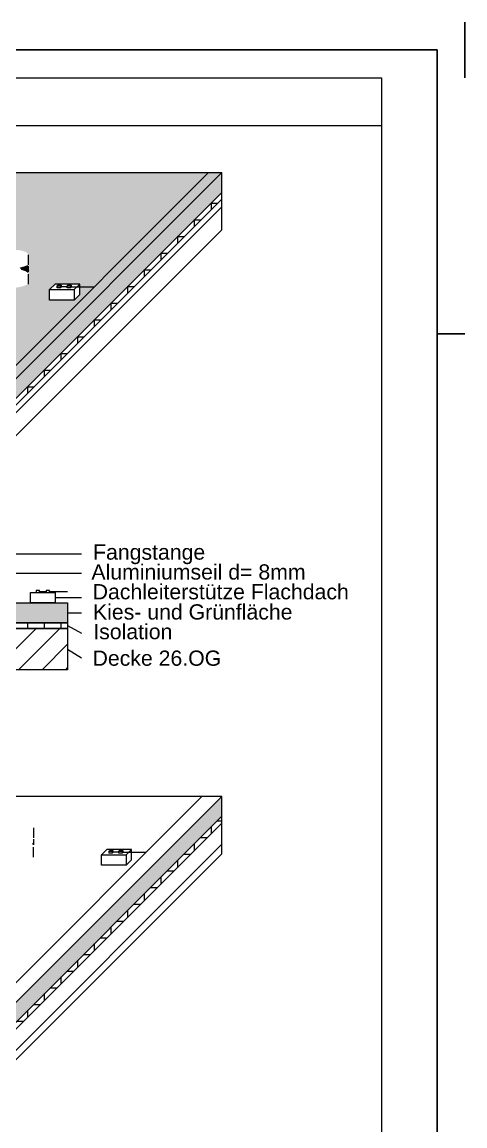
# Model space of a CAD drawing. Extents: x -1132 to 613, y -179 to 712.
# Drawn here: x 533 to 612.6, y 272.2 to 470.5 of the extents above; entities that cross this region are included whole.
import ezdxf

# ---------------------------------------------------------------- set-up
doc = ezdxf.new("R2010")
doc.units = 0
doc.layers.get('0').update_dxf_attribs({"lineweight": 13})
for name, color, linetype, lineweight, true_color in [('Boden 8.OG', 7, 'Continuous', 13, 0xc0c0c0), ('Bodenplatten', 9, 'Continuous', 13, 0x808080), ('EL01_WAN_Fangleitungen bestehend Kün', 1, 'Continuous', 13, 0xff0000), ('EL01_WAN_Geometrie', 3, 'Continuous', 13, 0x00ff00), ('EL01_WAN_Geometrie-A0GYANLHE9', 3, 'Continuous', 13, 0x00ff00), ('EL01_WAN_Pfeil', 1, 'Continuous', 13, 0xff0000), ('EL01_WAN_Text-A0GYANLIE9', 2, 'Continuous', 13, 0xffff00), ('Erde Kies Gestein', 9, 'Continuous', 13, 0x808080), ('Isolation Boden 8.OG', 7, 'Continuous', 13, 0x00e500)]:
    doc.layers.add(name, color=color, linetype=linetype, lineweight=lineweight, true_color=true_color)
doc.layers.add('EL01_WAN_Dachleiterstütze', color=7, linetype='Continuous', lineweight=13)
doc.layers.add('EL01_WAN_Text', color=7, linetype='Continuous', lineweight=13)
doc.styles.get("Standard").update_dxf_attribs({"font": 'arial.ttf'})

# ---------------------------------------------------------------- blocks, each defined once
blk = doc.blocks.new('Polygon-A0ULN87ZQT', base_point=(415.58, 394.08))
at = {"color": 0, "linetype": 'ByBlock', "lineweight": -2, "ltscale": 0.13}
for p, q in [((523.01, 397.63), (568.86, 443.48)), ((568.86, 439.93), (568.86, 443.48)), ((523.01, 394.08), (568.86, 439.93))]:
    blk.add_line(p, q, dxfattribs=at)
blk = doc.blocks.new('Polygon-A0ULN885QT', base_point=(537.92, 420.59))
at = {"color": 0, "linetype": 'ByBlock', "lineweight": -2, "ltscale": 0.13}
for p, q in [((537.92, 420.59), (537.92, 422.47)), ((537.92, 422.47), (542.37, 422.47)), ((542.37, 420.59), (537.92, 420.59)), ((542.37, 422.47), (542.37, 420.59))]:
    blk.add_line(p, q, dxfattribs=at)
blk = doc.blocks.new('Polygon-A0ULN88FQT', base_point=(415.58, 281.97))
at = {"color": 0, "linetype": 'ByBlock', "lineweight": -2, "ltscale": 0.13}
for p, q in [((523.01, 285.53), (568.86, 331.38)), ((568.86, 327.83), (568.86, 331.38)), ((523.01, 281.97), (568.86, 327.83))]:
    blk.add_line(p, q, dxfattribs=at)
blk = doc.blocks.new('Polygon-A0ULN88JQT', base_point=(541.07, 422.78))
at = {"color": 0, "linetype": 'ByBlock', "lineweight": -2, "ltscale": 0.13}
for p, q in [((541.07, 423.14), (541.67, 423.14)), ((541.07, 422.78), (541.07, 423.14)), ((541.67, 422.78), (541.07, 422.78)), ((541.67, 423.14), (541.67, 422.78))]:
    blk.add_line(p, q, dxfattribs=at)
blk = doc.blocks.new('Polygon-A0ULN895QT', base_point=(415.58, 387.34))
at = {"color": 0, "linetype": 'ByBlock', "lineweight": -2, "ltscale": 0.13}
for p, q in [((568.86, 438.71), (523.01, 392.86)), ((568.86, 433.19), (568.86, 438.71)), ((523.01, 387.34), (568.86, 433.19))]:
    blk.add_line(p, q, dxfattribs=at)
blk = doc.blocks.new('Polygon-A0ULN89NQT', base_point=(548.61, 321.2))
at = {"color": 0, "linetype": 'ByBlock', "lineweight": -2, "ltscale": 0.13}
for p, q in [((548.61, 321.56), (549.2, 321.56)), ((548.61, 321.2), (548.61, 321.56)), ((549.2, 321.56), (549.2, 321.2)), ((549.2, 321.2), (548.61, 321.2))]:
    blk.add_line(p, q, dxfattribs=at)
blk = doc.blocks.new('Schraffur-A0ULN89TQT', base_point=(415.58, 281.97))
at = {"linetype": 'ByBlock', "lineweight": -2, "ltscale": 0.13}
blk.add_hatch(color=0, dxfattribs=at).paths.add_polyline_path([(415.58, 285.53), (523.01, 285.53), (568.86, 331.38), (568.86, 327.83), (523.01, 281.97), (415.58, 281.97)])
blk = doc.blocks.new('Schraffur-A0ULN89XQT', base_point=(415.58, 354.16))
at = {"color": 0, "lineweight": -2}
for p, q in [((528.1, 354.16), (535.53, 361.58)), ((532.35, 354.16), (539.77, 361.58)), ((536.59, 354.16), (541.16, 358.73)), ((540.83, 354.16), (541.16, 354.48))]:
    blk.add_line(p, q, dxfattribs=at)
blk = doc.blocks.new('Polygon-A0ULN8A5QT', base_point=(537.31, 368.04))
at = {"color": 0, "linetype": 'ByBlock', "lineweight": -2, "ltscale": 0.13}
for p, q in [((537.9, 368.41), (537.31, 368.41)), ((537.31, 368.41), (537.31, 368.04)), ((537.31, 368.04), (537.9, 368.04)), ((537.9, 368.04), (537.9, 368.41))]:
    blk.add_line(p, q, dxfattribs=at)
blk = doc.blocks.new('Polygon-A0ULN8A9QT', base_point=(407.58, 227.98))
at = {"color": 0, "linetype": 'ByBlock', "lineweight": -2, "ltscale": 0.13}
for p, q in [((407.58, 460.53), (597.58, 460.53)), ((597.58, 460.53), (597.58, 227.98))]:
    blk.add_line(p, q, dxfattribs=at)
blk = doc.blocks.new('Polygon-A0ULN8AJQT', base_point=(415.58, 354.16))
at = {"color": 0, "linetype": 'ByBlock', "lineweight": -2, "ltscale": 0.13}
for p, q in [((415.58, 361.58), (541.16, 361.58)), ((541.16, 361.58), (541.16, 354.16)), ((541.16, 354.16), (415.58, 354.16))]:
    blk.add_line(p, q, dxfattribs=at)
blk = doc.blocks.new('Polygon-A0ULN8APQT', base_point=(415.58, 397.63))
at = {"color": 0, "linetype": 'ByBlock', "lineweight": -2, "ltscale": 0.13}
for p, q in [((461.43, 443.48), (568.86, 443.48)), ((568.86, 443.48), (523.01, 397.63))]:
    blk.add_line(p, q, dxfattribs=at)
blk = doc.blocks.new('Polygon-A0ULN8B7QT', base_point=(415.58, 275.24))
at = {"color": 0, "linetype": 'ByBlock', "lineweight": -2, "ltscale": 0.13}
for p, q in [((568.86, 326.6), (523.01, 280.75)), ((568.86, 321.09), (568.86, 326.6)), ((523.01, 275.24), (568.86, 321.09))]:
    blk.add_line(p, q, dxfattribs=at)
blk = doc.blocks.new('Polygon-A0ULN8BRQT', base_point=(534.49, 366.17))
at = {"color": 0, "linetype": 'ByBlock', "lineweight": -2, "ltscale": 0.13}
for p, q in [((534.49, 366.17), (534.49, 368.04)), ((534.49, 368.04), (538.93, 368.04)), ((538.93, 368.04), (538.93, 366.17)), ((538.93, 366.17), (534.49, 366.17))]:
    blk.add_line(p, q, dxfattribs=at)
blk = doc.blocks.new('Polygon-A0ULN8BVQT', base_point=(415.58, 362.61))
at = {"color": 0, "linetype": 'ByBlock', "lineweight": -2, "ltscale": 0.13}
for p, q in [((415.58, 366.17), (541.16, 366.17)), ((541.16, 366.17), (541.16, 362.61)), ((541.16, 362.61), (415.58, 362.61))]:
    blk.add_line(p, q, dxfattribs=at)
blk = doc.blocks.new('Schraffur-A0ULN8CDQT', base_point=(417, 361.58))
at = {"color": 0, "lineweight": -2}
for p, q in [((534, 361.58), (534, 362.61)), ((537, 361.58), (537, 362.61)), ((540, 361.58), (540, 362.61))]:
    blk.add_line(p, q, dxfattribs=at)
blk = doc.blocks.new('Schraffur-A0ULN8CVQT', base_point=(415.58, 387.34))
at = {"color": 0, "lineweight": -2}
blk.add_line((518.86, 387.34), (568.86, 437.34), dxfattribs=at)
blk = doc.blocks.new('Polygon-A0ULN8CZQT', base_point=(550.4, 321.2))
at = {"color": 0, "linetype": 'ByBlock', "lineweight": -2, "ltscale": 0.13}
for p, q in [((550.4, 321.56), (550.99, 321.56)), ((550.4, 321.2), (550.4, 321.56)), ((550.99, 321.56), (550.99, 321.2)), ((550.99, 321.2), (550.4, 321.2))]:
    blk.add_line(p, q, dxfattribs=at)
blk = doc.blocks.new('Polygon-A0ULN8D5QT', base_point=(415.58, 392.86))
at = {"color": 0, "linetype": 'ByBlock', "lineweight": -2, "ltscale": 0.13}
for p, q in [((568.86, 439.93), (523.01, 394.08)), ((523.01, 392.86), (568.86, 438.71)), ((568.86, 438.71), (568.86, 439.93))]:
    blk.add_line(p, q, dxfattribs=at)
blk = doc.blocks.new('Schraffur-A0ULN8DHQT', base_point=(415.58, 394.08))
at = {"linetype": 'ByBlock', "lineweight": -2, "ltscale": 0.13}
blk.add_hatch(color=0, dxfattribs=at).paths.add_polyline_path([(415.58, 397.63), (523.01, 397.63), (568.86, 443.48), (568.86, 439.93), (523.01, 394.08), (415.58, 394.08)])
blk = doc.blocks.new('Schraffur-A0ULN8DLQT', base_point=(417, 280.75))
at = {"color": 0, "lineweight": -2}
for p, q in [((567, 324.74), (567, 325.96)), ((568.04, 327), (568.86, 327)), ((565.04, 324), (566.26, 324)), ((564, 321.74), (564, 322.96)), ((561, 318.74), (561, 319.96)), ((562.04, 321), (563.26, 321)), ((559.04, 318), (560.26, 318)), ((558, 315.74), (558, 316.96)), ((555, 312.74), (555, 313.96)), ((556.04, 315), (557.26, 315)), ((553.04, 312), (554.26, 312)), ((552, 309.74), (552, 310.96)), ((549, 306.74), (549, 307.96)), ((550.04, 309), (551.26, 309)), ((547.04, 306), (548.26, 306)), ((546, 303.74), (546, 304.96)), ((543, 300.74), (543, 301.96)), ((544.04, 303), (545.26, 303)), ((541.04, 300), (542.26, 300)), ((540, 297.74), (540, 298.96)), ((537, 294.74), (537, 295.96)), ((538.04, 297), (539.26, 297)), ((535.04, 294), (536.26, 294)), ((534, 291.74), (534, 292.96)), ((532.04, 291), (533.26, 291))]:
    blk.add_line(p, q, dxfattribs=at)
blk = doc.blocks.new('Polygon-A0ULN8E7QT', base_point=(547.24, 319.01))
at = {"color": 0, "linetype": 'ByBlock', "lineweight": -2, "ltscale": 0.13}
for p, q in [((547.24, 319.01), (547.24, 320.89)), ((547.24, 320.89), (551.69, 320.89)), ((551.69, 320.89), (551.69, 319.01)), ((551.69, 319.01), (547.24, 319.01))]:
    blk.add_line(p, q, dxfattribs=at)
blk = doc.blocks.new('Polygon-A0ULN8EBQT', base_point=(415.58, 280.75))
at = {"color": 0, "linetype": 'ByBlock', "lineweight": -2, "ltscale": 0.13}
for p, q in [((568.86, 327.83), (523.01, 281.97)), ((568.86, 326.6), (568.86, 327.83)), ((523.01, 280.75), (568.86, 326.6))]:
    blk.add_line(p, q, dxfattribs=at)
blk = doc.blocks.new('Polygon-A0ULN8ETQT', base_point=(539.28, 422.78))
at = {"color": 0, "linetype": 'ByBlock', "lineweight": -2, "ltscale": 0.13}
for p, q in [((539.28, 423.14), (539.88, 423.14)), ((539.28, 422.78), (539.28, 423.14)), ((539.88, 422.78), (539.28, 422.78)), ((539.88, 423.14), (539.88, 422.78))]:
    blk.add_line(p, q, dxfattribs=at)
blk = doc.blocks.new('Polygon-A0ULN8EXQT', base_point=(415.58, 361.58))
at = {"color": 0, "linetype": 'ByBlock', "lineweight": -2, "ltscale": 0.13}
for p, q in [((415.58, 362.61), (541.16, 362.61)), ((541.16, 361.58), (415.58, 361.58)), ((541.16, 362.61), (541.16, 361.58))]:
    blk.add_line(p, q, dxfattribs=at)
blk = doc.blocks.new('Polygon-A0ULN8F7QT', base_point=(535.52, 368.04))
at = {"color": 0, "linetype": 'ByBlock', "lineweight": -2, "ltscale": 0.13}
for p, q in [((536.11, 368.41), (535.52, 368.41)), ((535.52, 368.41), (535.52, 368.04)), ((535.52, 368.04), (536.11, 368.04)), ((536.11, 368.04), (536.11, 368.41))]:
    blk.add_line(p, q, dxfattribs=at)
blk = doc.blocks.new('Schraffur-A0ULN8FHQT', base_point=(415.58, 392.86))
at = {"color": 0, "lineweight": -2}
for p, q in [((566.94, 438), (568.16, 438)), ((567, 436.84), (567, 438.06)), ((563.94, 435), (565.16, 435)), ((564, 433.84), (564, 435.06)), ((560.94, 432), (562.16, 432)), ((561, 430.84), (561, 432.06)), ((557.94, 429), (559.16, 429)), ((558, 427.84), (558, 429.06)), ((554.94, 426), (556.16, 426)), ((555, 424.84), (555, 426.06)), ((551.94, 423), (553.16, 423)), ((552, 421.84), (552, 423.06)), ((548.94, 420), (550.16, 420)), ((549, 418.84), (549, 420.06)), ((545.94, 417), (547.16, 417)), ((546, 415.84), (546, 417.06)), ((542.94, 414), (544.16, 414)), ((543, 412.84), (543, 414.06)), ((539.94, 411), (541.16, 411)), ((540, 409.84), (540, 411.06)), ((536.94, 408), (538.16, 408)), ((537, 406.84), (537, 408.06)), ((533.94, 405), (535.16, 405)), ((534, 403.84), (534, 405.06))]:
    blk.add_line(p, q, dxfattribs=at)
blk = doc.blocks.new('Schraffur-A0ULN8FPQT', base_point=(415.58, 275.24))
at = {"color": 0, "lineweight": -2}
blk.add_line((521.31, 275.24), (568.86, 322.79), dxfattribs=at)
blk = doc.blocks.new('Schraffur-A0ULN8GFQT', base_point=(415.58, 397.63))
at = {"color": 0, "linetype": 'ByBlock', "lineweight": -2, "ltscale": 0.13}
for points in [[(568.86, 443.48), (466.03, 441.82), (461.43, 443.48)], [(568.86, 443.48), (466.13, 441.82), (466.03, 441.82)], [(568.86, 443.48), (466.21, 441.81), (466.13, 441.82)], [(568.86, 443.48), (466.27, 441.8), (466.21, 441.81)], [(568.86, 443.48), (466.31, 441.79), (466.27, 441.8)], [(568.86, 443.48), (466.35, 441.78), (466.31, 441.79)], [(568.86, 443.48), (466.38, 441.77), (466.35, 441.78)], [(568.86, 443.48), (466.41, 441.76), (466.38, 441.77)], [(568.86, 443.48), (466.44, 441.74), (466.41, 441.76)], [(568.86, 443.48), (466.45, 441.73), (466.44, 441.74)], [(568.86, 443.48), (466.47, 441.72), (466.45, 441.73)], [(568.86, 443.48), (466.48, 441.72), (466.47, 441.72)], [(568.86, 443.48), (466.49, 441.7), (466.48, 441.71)], [(568.86, 443.48), (466.48, 441.71), (466.48, 441.72)], [(568.86, 443.48), (466.5, 441.69), (466.49, 441.7)], [(568.86, 443.48), (525.32, 441.82), (466.5, 441.67)], [(568.86, 443.48), (466.5, 441.67), (466.5, 441.67)], [(568.86, 443.48), (466.5, 441.67), (466.5, 441.68)], [(568.86, 443.48), (466.5, 441.68), (466.5, 441.69)], [(568.86, 443.48), (523.01, 397.63), (542.37, 420.59)], [(568.86, 443.48), (525.39, 441.82), (525.32, 441.82)], [(568.86, 443.48), (525.44, 441.82), (525.39, 441.82)], [(568.86, 443.48), (525.49, 441.82), (525.44, 441.82)], [(568.86, 443.48), (525.54, 441.81), (525.49, 441.82)], [(568.86, 443.48), (525.58, 441.8), (525.54, 441.81)], [(568.86, 443.48), (525.64, 441.79), (525.58, 441.8)], [(568.86, 443.48), (525.69, 441.78), (525.64, 441.79)], [(568.86, 443.48), (525.75, 441.76), (525.69, 441.78)], [(568.86, 443.48), (525.8, 441.74), (525.75, 441.76)], [(568.86, 443.48), (525.82, 441.72), (525.8, 441.74)], [(568.86, 443.48), (525.85, 441.69), (525.82, 441.72)], [(568.86, 443.48), (528.61, 429.32), (525.85, 430.22)], [(568.86, 443.48), (525.85, 430.22), (525.85, 430.54)], [(568.86, 443.48), (525.85, 430.54), (525.85, 438.47)], [(568.86, 443.48), (525.85, 438.47), (525.85, 441.67)], [(568.86, 443.48), (525.85, 441.67), (525.85, 441.68)], [(568.86, 443.48), (525.85, 441.68), (525.85, 441.69)], [(568.86, 443.48), (528.95, 429.43), (528.61, 429.32)], [(568.86, 443.48), (529.32, 429.52), (528.95, 429.43)], [(568.86, 443.48), (530.9, 429.98), (529.32, 429.52)], [(568.86, 443.48), (530.92, 429.99), (530.9, 429.98)], [(568.86, 443.48), (530.93, 429.99), (530.92, 429.99)], [(568.86, 443.48), (530.95, 429.99), (530.93, 429.99)], [(568.86, 443.48), (530.96, 429.99), (530.95, 429.99)], [(568.86, 443.48), (530.97, 429.99), (530.96, 429.99)], [(568.86, 443.48), (530.98, 429.99), (530.97, 429.99)], [(568.86, 443.48), (531, 429.99), (530.98, 429.99)], [(568.86, 443.48), (531.01, 429.99), (531, 429.99)], [(568.86, 443.48), (531.03, 429.98), (531.01, 429.99)], [(568.86, 443.48), (531.05, 429.98), (531.03, 429.98)], [(568.86, 443.48), (531.06, 429.97), (531.05, 429.98)], [(568.86, 443.48), (531.07, 429.97), (531.06, 429.97)], [(568.86, 443.48), (531.36, 429.65), (531.07, 429.65)], [(568.86, 443.48), (531.07, 429.65), (531.07, 429.96)], [(568.86, 443.48), (531.07, 429.96), (531.07, 429.96)], [(568.86, 443.48), (531.07, 429.96), (531.07, 429.97)], [(568.86, 443.48), (531.65, 429.63), (531.36, 429.65)], [(568.86, 443.48), (531.95, 429.6), (531.65, 429.63)], [(568.86, 443.48), (532.28, 429.56), (531.95, 429.6)], [(568.86, 443.48), (532.5, 429.53), (532.28, 429.56)], [(568.86, 443.48), (532.65, 429.51), (532.5, 429.53)], [(568.86, 443.48), (532.82, 429.47), (532.65, 429.51)], [(568.86, 443.48), (532.98, 429.43), (532.82, 429.47)], [(568.86, 443.48), (533.16, 429.39), (532.98, 429.43)], [(568.86, 443.48), (533.31, 429.34), (533.16, 429.39)], [(568.86, 443.48), (533.48, 429.27), (533.31, 429.34)], [(568.86, 443.48), (533.64, 429.2), (533.48, 429.27)], [(568.86, 443.48), (533.74, 429.14), (533.64, 429.2)], [(568.86, 443.48), (533.9, 429.03), (533.74, 429.14)], [(568.86, 443.48), (533.98, 428.95), (533.9, 429.03)], [(568.86, 443.48), (534.02, 428.88), (533.98, 428.95)], [(568.86, 443.48), (534.05, 428.82), (534.02, 428.88)], [(568.86, 443.48), (534.06, 428.76), (534.05, 428.82)], [(568.86, 443.48), (538.9, 423.45), (534.06, 426.89)], [(568.86, 443.48), (534.06, 426.89), (534.06, 428.73)], [(568.86, 443.48), (534.06, 428.73), (534.06, 428.76)], [(568.86, 443.48), (543.35, 423.45), (538.9, 423.45)], [(568.86, 443.48), (542.37, 420.59), (543.35, 421.58)], [(568.86, 443.48), (543.35, 421.58), (543.35, 423.45)], [(533.08, 426.54), (532.87, 426), (532.54, 426.39)], [(533.13, 425.92), (533.08, 426.54), (532.87, 426)], [(533.58, 426.7), (533.13, 425.92), (533.08, 426.54)], [(533.38, 425.84), (533.58, 426.7), (533.13, 425.92)], [(533.63, 425.73), (533.38, 425.84), (533.58, 426.7)], [(534.06, 426.89), (533.63, 425.73), (533.58, 426.7)], [(534.06, 426.89), (533.8, 425.63), (533.63, 425.73)], [(534.06, 426.89), (533.96, 425.5), (533.8, 425.63)], [(534.06, 426.89), (534.04, 425.38), (533.96, 425.5)], [(534.06, 426.89), (534.06, 425.26), (534.04, 425.38)], [(537.92, 420.59), (534.06, 423.42), (534.06, 426.89)], [(537.92, 420.59), (534.06, 426.89), (537.92, 422.47)], [(534.06, 426.89), (534.06, 423.42), (534.06, 425.26)], [(534.06, 426.89), (538.9, 423.45), (537.92, 422.47)], [(537.92, 420.59), (528.48, 422.23), (529.07, 423.01)], [(537.92, 420.59), (529.07, 423.01), (529.63, 422.89)], [(537.92, 420.59), (529.63, 422.89), (530.07, 422.82)], [(537.92, 420.59), (530.07, 422.82), (530.84, 422.75)], [(537.92, 420.59), (530.84, 422.75), (531.41, 422.77)], [(537.92, 420.59), (531.41, 422.77), (531.98, 422.83)], [(537.92, 420.59), (531.98, 422.83), (532.61, 422.94)], [(537.92, 420.59), (532.61, 422.94), (533.42, 423.16)], [(537.92, 420.59), (533.42, 423.16), (534.06, 423.42)], [(523.01, 397.63), (526.8, 418.23), (542.37, 420.59)], [(526.8, 418.23), (542.37, 420.59), (527.55, 418.41)], [(542.37, 420.59), (527.55, 418.41), (528.48, 418.76)], [(537.92, 420.59), (528.48, 418.76), (528.48, 422.23)], [(537.92, 420.59), (542.37, 420.59), (528.48, 418.76)]]:
    blk.add_solid(points, dxfattribs=at)
blk = doc.blocks.new('Schraffur-A0ULN8GTQT', base_point=(415.58, 362.61))
at = {"color": 0, "linetype": 'ByBlock', "lineweight": -2, "ltscale": 0.13}
blk.add_solid([(541.16, 362.61), (415.58, 362.61), (541.16, 366.17), (415.58, 366.17)], dxfattribs=at)

msp = doc.modelspace()

# ---------------------------------------------------------------- linework, layer by layer
at = {"color": 0, "linetype": 'ByBlock', "lineweight": -2, "ltscale": 0.13}
for p, q in [((612.58, 470.53), (612.58, 460.53)), ((607.58, 465.53), (-1132.42, 465.53)), ((607.58, -174.47), (607.58, 465.53)), ((607.58, 414.53), (612.58, 414.53))]:
    msp.add_line(p, q, dxfattribs=at)
at = {"layer": 'Bodenplatten', "ltscale": 0.13}
for p, q in [((534.06, 428.73), (534.06, 426.89)), ((534.06, 425.26), (534.06, 423.42)), ((535.01, 325.76), (535.01, 323.92)), ((535, 322.29), (535, 320.45))]:
    msp.add_line(p, q, dxfattribs=at)
at = {"layer": 'EL01_WAN_Dachleiterstütze', "ltscale": 0.13}
for p, q in [((537.92, 422.47), (538.9, 423.45)), ((543.35, 423.45), (538.9, 423.45)), ((539.28, 423.14), (539.4, 423.26)), ((539.4, 423.26), (539.99, 423.26)), ((539.88, 423.14), (539.99, 423.26)), ((539.88, 422.78), (539.99, 422.89)), ((539.99, 423.26), (539.99, 422.89)), ((541.07, 423.14), (541.19, 423.26)), ((541.19, 423.26), (541.78, 423.26)), ((541.67, 423.14), (541.78, 423.26)), ((541.67, 422.78), (541.78, 422.89)), ((541.78, 423.26), (541.78, 422.89)), ((542.37, 422.47), (543.35, 423.45)), ((543.35, 421.58), (543.35, 423.45)), ((542.37, 420.59), (543.35, 421.58)), ((547.24, 320.89), (548.23, 321.87)), ((552.67, 321.87), (548.23, 321.87)), ((548.61, 321.56), (548.72, 321.67)), ((548.72, 321.67), (549.32, 321.67)), ((549.2, 321.56), (549.32, 321.67)), ((549.32, 321.67), (549.32, 321.31)), ((550.4, 321.56), (550.51, 321.67)), ((550.51, 321.67), (551.11, 321.67)), ((550.99, 321.56), (551.11, 321.67)), ((551.11, 321.67), (551.11, 321.31)), ((551.69, 320.89), (552.67, 321.87)), ((552.67, 319.99), (552.67, 321.87)), ((549.2, 321.2), (549.32, 321.31)), ((550.99, 321.2), (551.11, 321.31)), ((551.69, 319.01), (552.67, 319.99))]:
    msp.add_line(p, q, dxfattribs=at)
at = {"layer": 'EL01_WAN_Fangleitungen bestehend Kün', "ltscale": 0.13}
for p, q in [((520.63, 397.63), (566.48, 443.48)), ((541.07, 422.96), (539.94, 422.96)), ((541.73, 422.96), (545.96, 422.96)), ((536.11, 368.23), (537.31, 368.23)), ((537.9, 368.23), (541.16, 368.23)), ((519.44, 285.53), (565.29, 331.38)), ((550.4, 321.38), (549.26, 321.38)), ((551.05, 321.38), (555.29, 321.38))]:
    msp.add_line(p, q, dxfattribs=at)
at = {"layer": 'EL01_WAN_Geometrie-A0GYANLHE9', "ltscale": 0.13}
msp.add_line((407.58, 451.96), (597.58, 451.96), dxfattribs=at)
at = {"layer": 'EL01_WAN_Pfeil', "color": 1, "ltscale": 0.13, "true_color": 0xff0000}
for p, q in [((534.06, 426.68), (534.06, 425.66)), ((534.18, 425.88), (533.95, 425.88)), ((534.06, 425.66), (533.95, 425.88)), ((534.06, 425.66), (534.18, 425.88)), ((535.01, 323.72), (535.01, 322.69)), ((535.12, 322.91), (534.89, 322.91)), ((535.01, 322.69), (534.89, 322.91)), ((535.01, 322.69), (535.12, 322.91))]:
    msp.add_line(p, q, dxfattribs=at)
at = {"layer": 'EL01_WAN_Text-A0GYANLIE9', "ltscale": 0.13}
for p, q in [((516.78, 374.95), (543.66, 374.95)), ((516.39, 371.49), (543.66, 371.49)), ((538.93, 367.11), (543.66, 367.11)), ((541.16, 364.39), (543.66, 364.39)), ((541.16, 362.1), (543.68, 360.74)), ((541.16, 357.87), (543.68, 356.31))]:
    msp.add_line(p, q, dxfattribs=at)
at = {"layer": 'Erde Kies Gestein', "ltscale": 0.13}
for p, q in [((523.01, 285.53), (568.86, 331.38)), ((568.86, 331.38), (526.8, 331.38))]:
    msp.add_line(p, q, dxfattribs=at)

# ---------------------------------------------------------------- block references
at = {"layer": 'Boden 8.OG', "ltscale": 0.13}
for name, p in [('Polygon-A0ULN895QT', (415.58, 387.34)), ('Schraffur-A0ULN8CVQT', (415.58, 387.34)), ('Schraffur-A0ULN89XQT', (415.58, 354.16)), ('Polygon-A0ULN8AJQT', (415.58, 354.16)), ('Polygon-A0ULN8B7QT', (415.58, 275.24)), ('Schraffur-A0ULN8FPQT', (415.58, 275.24))]:
    msp.add_blockref(name, p, dxfattribs=at)
at = {"layer": 'EL01_WAN_Dachleiterstütze', "ltscale": 0.13}
for name, p in [('Polygon-A0ULN8ETQT', (539.28, 422.78)), ('Polygon-A0ULN88JQT', (541.07, 422.78)), ('Polygon-A0ULN885QT', (537.92, 420.59)), ('Polygon-A0ULN8BRQT', (534.49, 366.17)), ('Polygon-A0ULN8F7QT', (535.52, 368.04)), ('Polygon-A0ULN8A5QT', (537.31, 368.04)), ('Polygon-A0ULN89NQT', (548.61, 321.2)), ('Polygon-A0ULN8CZQT', (550.4, 321.2)), ('Polygon-A0ULN8E7QT', (547.24, 319.01))]:
    msp.add_blockref(name, p, dxfattribs=at)
at = {"layer": 'EL01_WAN_Geometrie', "ltscale": 0.13}
msp.add_blockref('Polygon-A0ULN8A9QT', (407.58, 227.98), dxfattribs=at)
at = {"layer": 'Erde Kies Gestein', "ltscale": 0.13}
for name, p in [('Polygon-A0ULN87ZQT', (415.58, 394.08)), ('Polygon-A0ULN8APQT', (415.58, 397.63)), ('Schraffur-A0ULN8DHQT', (415.58, 394.08)), ('Schraffur-A0ULN8GFQT', (415.58, 397.63)), ('Polygon-A0ULN8BVQT', (415.58, 362.61)), ('Schraffur-A0ULN8GTQT', (415.58, 362.61)), ('Polygon-A0ULN88FQT', (415.58, 281.97)), ('Schraffur-A0ULN89TQT', (415.58, 281.97))]:
    msp.add_blockref(name, p, dxfattribs=at)
at = {"layer": 'Isolation Boden 8.OG', "ltscale": 0.13}
for name, p in [('Polygon-A0ULN8D5QT', (415.58, 392.86)), ('Schraffur-A0ULN8FHQT', (415.58, 392.86)), ('Polygon-A0ULN8EXQT', (415.58, 361.58)), ('Schraffur-A0ULN8CDQT', (417, 361.58)), ('Polygon-A0ULN8EBQT', (415.58, 280.75)), ('Schraffur-A0ULN8DLQT', (417, 280.75))]:
    msp.add_blockref(name, p, dxfattribs=at)

# ---------------------------------------------------------------- texts
at = {"layer": 'EL01_WAN_Text', "ltscale": 0.13, "char_height": 2.7326, "attachment_point": 1, "line_spacing_factor": 1.002}
for s, insert in [('{\\fArial;Fangstange}', (545.74, 376.66)), ('{\\fArial;Aluminiumseil d= 8mm}', (545.44, 373.09)), ('{\\fArial;Dachleiterstütze Flachdach}', (545.67, 369.54)), ('{\\fArial;Kies- und Grünfläche}', (545.73, 365.91)), ('{\\fArial;Isolation}', (545.78, 362.37)), ('{\\fArial;Decke 26.OG}', (545.65, 357.6))]:
    msp.add_mtext(s, dxfattribs=dict(at, insert=insert))

doc.saveas('drawing.dxf')
